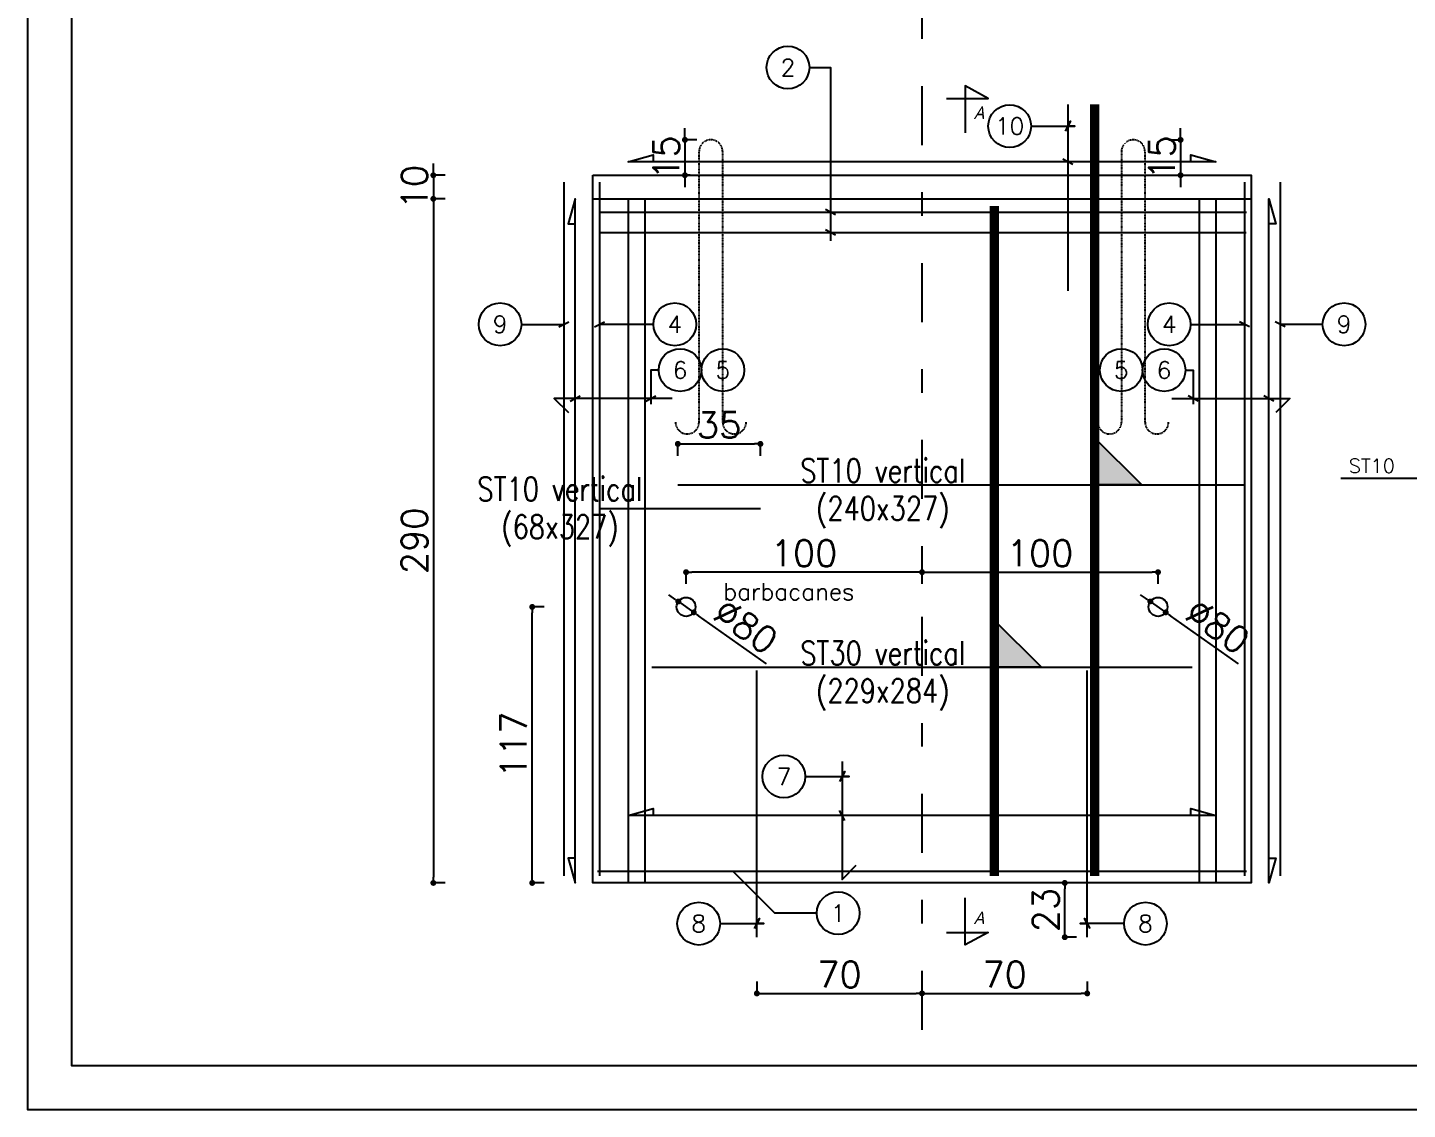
# Model space of a CAD drawing. Header units: millimetres. Extents: x -21776 to 63757, y -7870 to 8483.
# Drawn here: x 17776 to 18360, y -5309 to -4850 of the extents above; entities that cross this region are included whole.
import ezdxf
from ezdxf.enums import TextEntityAlignment as Align

# ---------------------------------------------------------------- set-up
doc = ezdxf.new("R2010")
doc.units = ezdxf.units.MM
doc.header["$PDMODE"] = 34
for name, pattern in [('CACHE', [9.525, 6.35, -3.175]), ('GrFeatureAxis', [0.85, 0.25, -0.2, 0.1, -0.2, 0.1]), ('HIDDEN2', [0.1875, 0.125, -0.0625])]:
    doc.linetypes.add(name, pattern=pattern)
for name, color, linetype in [('1', 7, 'Continuous'), ('COTATION', 1, 'Continuous'), ('GO-CARTOUCHE', 7, 'Continuous'), ('GO-COTATION', 1, 'Continuous'), ('GO-TEXTE', 9, 'Continuous'), ('GO-TEXTE-ACIER', 3, 'Continuous'), ('Grid', 7, 'Continuous'), ('préfa v', 2, 'Continuous'), ('STR_barbacan', 160, 'Continuous'), ('STR_TS', 22, 'Continuous'), ('STR_TS_TXT', 7, 'Continuous'), ('STR_TXT', 102, 'Continuous'), ('STR_VOI-POT', 6, 'Continuous')]:
    doc.layers.add(name, color=color, linetype=linetype)
doc.styles.add('FIN', font='romans.shx')
doc.styles.add('Lucida', font='')
doc.styles.get("Standard").update_dxf_attribs({"font": 'romans.shx'})
doc.styles.add('TEXTE', font='romans.shx')
doc.styles.add('TEXTE TS', font='romans.shx', dxfattribs={"width": 0.7, "oblique": 15})
doc.styles.get('Lucida').set_extended_font_data('Lucida Sans', italic=True)
doc.dimstyles.new('COUPE-20', dxfattribs={"dimscale": 0.5, "dimtxt": 22, "dimasz": 5, "dimexe": 0.05, "dimexo": 0, "dimgap": 5, "dimtad": 1, "dimdsep": 46, "dimtxsty": 'Standard', "dimblk1": 'DOT', "dimblk2": 'DOT', "dimsah": 1, "dimcen": 0, "dimdle": 150, "dimclrd": 1, "dimclre": 1, "dimclrt": 7, "dimadec": 0, "dimazin": 0, "dimtfac": 1, "dimtix": 1, "dimtmove": 2, "dimatfit": 3, "dimldrblk": 'DOT', "dimfxl": 0, "dimtvp": 1, "dimtolj": 1, "dimtzin": 0, "dimarcsym": 0})

# ---------------------------------------------------------------- blocks, each defined once
blk = doc.blocks.new('_DOT')
at = {"color": 0, "linetype": 'ByBlock'}
blk.add_line((-0.5, 0), (-1, 0), dxfattribs=at)
at = {"color": 0, "linetype": 'ByBlock', "const_width": 0.5}
blk.add_lwpolyline([(-0.25, 0, 1), (0.25, 0, 1)], format="xyb", close=True, dxfattribs=at)
blk = doc.blocks.new('*D1614')
at = {"layer": 'DEFPOINTS', "color": 0}
for p in [(18096.61, -4913.03), (17947.56, -4923.03), (18096.61, -4923.03)]:
    blk.add_point(p, dxfattribs=at)
at = {"layer": 'STR_VOI-POT', "color": 1, "lineweight": -2}
for p, q in [((17947.56, -4910.53), (17947.56, -4908.03)), ((17952.56, -4913.03), (17947.53, -4913.03)), ((17947.56, -4913.03), (17947.56, -4923.03)), ((17952.56, -4923.03), (17947.53, -4923.03)), ((17947.56, -4925.53), (17947.56, -4928.03))]:
    blk.add_line(p, q, dxfattribs=at)
at = {"layer": 'STR_VOI-POT', "color": 1, "lineweight": -2, "xscale": 2.5, "yscale": 2.5, "zscale": 2.5}
for p, rotation in [((17947.56, -4913.03), 270), ((17947.56, -4923.03), 90)]:
    blk.add_blockref('_DOT', p, dxfattribs=dict(at, rotation=rotation))
at = {"layer": 'STR_VOI-POT', "color": 7, "insert": (17939.56, -4918.03), "char_height": 11, "attachment_point": 5, "rotation": 90}
blk.add_mtext('\\A1;10', dxfattribs=at)
blk = doc.blocks.new('*D1615')
at = {"layer": 'DEFPOINTS', "color": 0}
for p in [(18096.61, -4923.03), (17947.56, -5213.03), (18015.16, -5213.03)]:
    blk.add_point(p, dxfattribs=at)
at = {"layer": 'STR_VOI-POT', "color": 1, "lineweight": -2}
for p, q in [((17952.56, -4923.03), (17947.53, -4923.03)), ((17947.56, -4925.53), (17947.56, -5210.53)), ((17952.56, -5213.03), (17947.53, -5213.03))]:
    blk.add_line(p, q, dxfattribs=at)
at = {"layer": 'STR_VOI-POT', "color": 1, "lineweight": -2, "xscale": 2.5, "yscale": 2.5, "zscale": 2.5}
for p, rotation in [((17947.56, -4923.03), 90), ((17947.56, -5213.03), 270)]:
    blk.add_blockref('_DOT', p, dxfattribs=dict(at, rotation=rotation))
at = {"layer": 'STR_VOI-POT', "color": 7, "insert": (17939.56, -5068.03), "char_height": 11, "attachment_point": 5, "rotation": 90}
blk.add_mtext('\\A1;290', dxfattribs=at)
blk = doc.blocks.new('mrega')
at = {"layer": 'STR_TS_TXT', "style": 'TEXTE TS', "width": 0.8}
for tag, p in [('ST10', (14.48, 0)), ('DIM', (14.48, -16)), ('NOTE', (14.48, -32))]:
    blk.add_attdef(tag, text='', height=10, dxfattribs=at).set_placement(p, align=Align.CENTER)
blk = doc.blocks.new('A$C6F247267')
blk.add_hatch(color=256).paths.add_polyline_path([(0, -0.2), (-0.2, 0), (0, 0)])
blk.add_lwpolyline([(-0.2, 0), (0, 0), (0, -0.2), (-0.2, 0)])
blk = doc.blocks.new('*D1618')
at = {"layer": 'DEFPOINTS', "color": 0}
for p in [(18086.16, -5026.92), (18051.16, -5044.29), (18086.16, -5054.29)]:
    blk.add_point(p, dxfattribs=at)
at = {"layer": 'STR_VOI-POT', "color": 1, "lineweight": -2}
for p, q in [((18051.16, -5031.92), (18051.16, -5026.9)), ((18053.66, -5026.92), (18083.66, -5026.92)), ((18086.16, -5031.92), (18086.16, -5026.9))]:
    blk.add_line(p, q, dxfattribs=at)
at = {"layer": 'STR_VOI-POT', "color": 1, "lineweight": -2, "xscale": 2.5, "yscale": 2.5, "zscale": 2.5, "rotation": 180}
blk.add_blockref('_DOT', (18051.16, -5026.92), dxfattribs=at)
at = {"layer": 'STR_VOI-POT', "color": 1, "lineweight": -2, "xscale": 2.5, "yscale": 2.5, "zscale": 2.5}
blk.add_blockref('_DOT', (18086.16, -5026.92), dxfattribs=at)
at = {"layer": 'STR_VOI-POT', "color": 7, "insert": (18068.66, -5018.92), "char_height": 11, "attachment_point": 5}
blk.add_mtext('\\A1;35', dxfattribs=at)
blk = doc.blocks.new('*D1620')
at = {"layer": 'DEFPOINTS', "color": 0}
for p in [(18084.66, -5236.03), (18154.66, -5259.87), (18154.66, -5275.27)]:
    blk.add_point(p, dxfattribs=at)
at = {"layer": 'GO-COTATION', "color": 1, "lineweight": -2}
for p, q in [((18084.66, -5254.87), (18084.66, -5259.9)), ((18087.16, -5259.87), (18152.16, -5259.87)), ((18154.66, -5264.87), (18154.66, -5259.85))]:
    blk.add_line(p, q, dxfattribs=at)
at = {"layer": 'GO-COTATION', "color": 1, "lineweight": -2, "xscale": 2.5, "yscale": 2.5, "zscale": 2.5, "rotation": 180}
blk.add_blockref('_DOT', (18084.66, -5259.87), dxfattribs=at)
at = {"layer": 'GO-COTATION', "color": 1, "lineweight": -2, "xscale": 2.5, "yscale": 2.5, "zscale": 2.5}
blk.add_blockref('_DOT', (18154.66, -5259.87), dxfattribs=at)
at = {"layer": 'GO-COTATION', "color": 7, "insert": (18119.66, -5251.87), "char_height": 11, "attachment_point": 5}
blk.add_mtext('\\A1;70', dxfattribs=at)
blk = doc.blocks.new('*D1621')
at = {"layer": 'DEFPOINTS', "color": 0}
for p in [(18224.66, -5236.03), (18224.66, -5259.87), (18154.66, -5275.27)]:
    blk.add_point(p, dxfattribs=at)
at = {"layer": 'GO-COTATION', "color": 1, "lineweight": -2}
for p, q in [((18224.66, -5254.87), (18224.66, -5259.9)), ((18154.66, -5264.87), (18154.66, -5259.85)), ((18157.16, -5259.87), (18222.16, -5259.87))]:
    blk.add_line(p, q, dxfattribs=at)
at = {"layer": 'GO-COTATION', "color": 1, "lineweight": -2, "xscale": 2.5, "yscale": 2.5, "zscale": 2.5, "rotation": 180}
blk.add_blockref('_DOT', (18154.66, -5259.87), dxfattribs=at)
at = {"layer": 'GO-COTATION', "color": 1, "lineweight": -2, "xscale": 2.5, "yscale": 2.5, "zscale": 2.5}
blk.add_blockref('_DOT', (18224.66, -5259.87), dxfattribs=at)
at = {"layer": 'GO-COTATION', "color": 7, "insert": (18189.66, -5251.87), "char_height": 11, "attachment_point": 5}
blk.add_mtext('\\A1;70', dxfattribs=at)
blk = doc.blocks.new('*D1622')
at = {"layer": 'DEFPOINTS', "color": 0}
for p in [(18244.16, -4898.03), (18252.86, -4913.03), (18264.22, -4913.03)]:
    blk.add_point(p, dxfattribs=at)
at = {"layer": 'GO-COTATION', "color": 1, "lineweight": -2}
for p, q in [((18264.22, -4895.53), (18264.22, -4893.03)), ((18259.22, -4898.03), (18264.24, -4898.03)), ((18264.22, -4898.03), (18264.22, -4913.03)), ((18259.22, -4913.03), (18264.24, -4913.03)), ((18264.22, -4915.53), (18264.22, -4918.03))]:
    blk.add_line(p, q, dxfattribs=at)
at = {"layer": 'GO-COTATION', "color": 1, "lineweight": -2, "xscale": 2.5, "yscale": 2.5, "zscale": 2.5}
for p, rotation in [((18264.22, -4898.03), 270), ((18264.22, -4913.03), 90)]:
    blk.add_blockref('_DOT', p, dxfattribs=dict(at, rotation=rotation))
at = {"layer": 'GO-COTATION', "color": 7, "insert": (18256.22, -4905.53), "char_height": 11, "attachment_point": 5, "rotation": 90}
blk.add_mtext('\\A1;15', dxfattribs=at)
blk = doc.blocks.new('*D1623')
at = {"layer": 'DEFPOINTS', "color": 0}
for p in [(18065.16, -4898.03), (18054.18, -4913.03), (18056.45, -4913.03)]:
    blk.add_point(p, dxfattribs=at)
at = {"layer": 'GO-COTATION', "color": 1, "lineweight": -2}
for p, q in [((18054.18, -4895.53), (18054.18, -4893.03)), ((18059.18, -4898.03), (18054.16, -4898.03)), ((18054.18, -4898.03), (18054.18, -4913.03)), ((18056.45, -4913.03), (18054.16, -4913.03)), ((18054.18, -4915.53), (18054.18, -4918.03))]:
    blk.add_line(p, q, dxfattribs=at)
at = {"layer": 'GO-COTATION', "color": 1, "lineweight": -2, "xscale": 2.5, "yscale": 2.5, "zscale": 2.5}
for p, rotation in [((18054.18, -4898.03), 270), ((18054.18, -4913.03), 90)]:
    blk.add_blockref('_DOT', p, dxfattribs=dict(at, rotation=rotation))
at = {"layer": 'GO-COTATION', "color": 7, "insert": (18046.18, -4905.53), "char_height": 11, "attachment_point": 5, "rotation": 90}
blk.add_mtext('\\A1;15', dxfattribs=at)
blk = doc.blocks.new('*D2279')
at = {"layer": 'COTATION', "color": 1, "lineweight": -2}
for p, q in [((18220.14, -5213.03), (18215.12, -5213.03)), ((18215.14, -5233.53), (18215.14, -5215.53)), ((18220.14, -5236.03), (18215.12, -5236.03))]:
    blk.add_line(p, q, dxfattribs=at)
at = {"layer": 'DEFPOINTS', "color": 0}
for p in [(18215.14, -5213.03), (18294.16, -5213.03), (18224.66, -5236.03)]:
    blk.add_point(p, dxfattribs=at)
at = {"layer": 'COTATION', "color": 1, "lineweight": -2, "xscale": 2.5, "yscale": 2.5, "zscale": 2.5}
for p, rotation in [((18215.14, -5213.03), 90), ((18215.14, -5236.03), 270)]:
    blk.add_blockref('_DOT', p, dxfattribs=dict(at, rotation=rotation))
at = {"layer": 'COTATION', "color": 7, "insert": (18207.14, -5224.53), "char_height": 11, "attachment_point": 5, "rotation": 90}
blk.add_mtext('\\A1;23', dxfattribs=at)
blk = doc.blocks.new('*D2324')
at = {"layer": 'DEFPOINTS', "color": 0}
for p in [(18054.66, -5081.3), (18054.66, -5096.03), (18154.66, -5213.03)]:
    blk.add_point(p, dxfattribs=at)
at = {"layer": 'STR_barbacan', "color": 1, "lineweight": -2}
for p, q in [((18054.66, -5086.3), (18054.66, -5081.27)), ((18152.16, -5081.3), (18057.16, -5081.3)), ((18154.66, -5086.3), (18154.66, -5081.27))]:
    blk.add_line(p, q, dxfattribs=at)
at = {"layer": 'STR_barbacan', "color": 1, "lineweight": -2, "xscale": 2.5, "yscale": 2.5, "zscale": 2.5, "rotation": 180}
blk.add_blockref('_DOT', (18054.66, -5081.3), dxfattribs=at)
at = {"layer": 'STR_barbacan', "color": 1, "lineweight": -2, "xscale": 2.5, "yscale": 2.5, "zscale": 2.5}
blk.add_blockref('_DOT', (18154.66, -5081.3), dxfattribs=at)
at = {"layer": 'STR_barbacan', "color": 7, "insert": (18104.66, -5073.3), "char_height": 11, "attachment_point": 5}
blk.add_mtext('\\A1;100', dxfattribs=at)
blk = doc.blocks.new('*D2325')
at = {"layer": 'DEFPOINTS', "color": 0}
for p in [(17989.47, -5096.03), (18054.66, -5096.03), (18015.16, -5213.03)]:
    blk.add_point(p, dxfattribs=at)
at = {"layer": 'STR_barbacan', "color": 1, "lineweight": -2}
for p, q in [((17994.47, -5096.03), (17989.44, -5096.03)), ((17989.47, -5210.53), (17989.47, -5098.53)), ((17994.47, -5213.03), (17989.44, -5213.03))]:
    blk.add_line(p, q, dxfattribs=at)
at = {"layer": 'STR_barbacan', "color": 1, "lineweight": -2, "xscale": 2.5, "yscale": 2.5, "zscale": 2.5}
for p, rotation in [((17989.47, -5096.03), 90), ((17989.47, -5213.03), 270)]:
    blk.add_blockref('_DOT', p, dxfattribs=dict(at, rotation=rotation))
at = {"layer": 'STR_barbacan', "color": 7, "insert": (17981.47, -5154.53), "char_height": 11, "attachment_point": 5, "rotation": 90}
blk.add_mtext('\\A1;117', dxfattribs=at)
blk = doc.blocks.new('*D2326')
at = {"layer": 'DEFPOINTS', "color": 0}
for p in [(18254.66, -5081.3), (18254.66, -5096.03), (18154.66, -5213.03)]:
    blk.add_point(p, dxfattribs=at)
at = {"layer": 'STR_barbacan', "color": 1, "lineweight": -2}
for p, q in [((18154.66, -5086.3), (18154.66, -5081.27)), ((18157.16, -5081.3), (18252.16, -5081.3)), ((18254.66, -5086.3), (18254.66, -5081.27))]:
    blk.add_line(p, q, dxfattribs=at)
at = {"layer": 'STR_barbacan', "color": 1, "lineweight": -2, "xscale": 2.5, "yscale": 2.5, "zscale": 2.5, "rotation": 180}
blk.add_blockref('_DOT', (18154.66, -5081.3), dxfattribs=at)
at = {"layer": 'STR_barbacan', "color": 1, "lineweight": -2, "xscale": 2.5, "yscale": 2.5, "zscale": 2.5}
blk.add_blockref('_DOT', (18254.66, -5081.3), dxfattribs=at)
at = {"layer": 'STR_barbacan', "color": 7, "insert": (18204.66, -5073.3), "char_height": 11, "attachment_point": 5}
blk.add_mtext('\\A1;100', dxfattribs=at)
blk = doc.blocks.new('*D2327')
at = {"layer": 'DEFPOINTS', "color": 0}
for p in [(18051.39, -5093.72), (18057.93, -5098.33)]:
    blk.add_point(p, dxfattribs=at)
at = {"layer": 'STR_barbacan', "color": 1, "lineweight": -2}
for p, q in [((18049.34, -5092.28), (18047.3, -5090.84)), ((18051.39, -5093.72), (18057.93, -5098.33)), ((18088.79, -5120.09), (18059.97, -5099.77))]:
    blk.add_line(p, q, dxfattribs=at)
at = {"layer": 'STR_barbacan', "color": 1, "lineweight": -2, "xscale": 2.5, "yscale": 2.5, "zscale": 2.5}
for p, rotation in [((18051.39, -5093.72), 324.809808039189), ((18057.93, -5098.33), 144.809808039189)]:
    blk.add_blockref('_DOT', p, dxfattribs=dict(at, rotation=rotation))
at = {"layer": 'STR_barbacan', "color": 7, "insert": (18080.01, -5104.12), "char_height": 11, "attachment_point": 5, "rotation": 324.80981}
blk.add_mtext('\\A1;∅80', dxfattribs=at)
blk = doc.blocks.new('*D2328')
at = {"layer": 'DEFPOINTS', "color": 0}
for p in [(18251.39, -5093.72), (18257.93, -5098.33)]:
    blk.add_point(p, dxfattribs=at)
at = {"layer": 'STR_barbacan', "color": 1, "lineweight": -2}
for p, q in [((18249.34, -5092.28), (18247.3, -5090.84)), ((18251.39, -5093.72), (18257.93, -5098.33)), ((18288.79, -5120.09), (18259.97, -5099.77))]:
    blk.add_line(p, q, dxfattribs=at)
at = {"layer": 'STR_barbacan', "color": 1, "lineweight": -2, "xscale": 2.5, "yscale": 2.5, "zscale": 2.5}
for p, rotation in [((18251.39, -5093.72), 324.8098080391943), ((18257.93, -5098.33), 144.8098080391943)]:
    blk.add_blockref('_DOT', p, dxfattribs=dict(at, rotation=rotation))
at = {"layer": 'STR_barbacan', "color": 7, "insert": (18280.01, -5104.12), "char_height": 11, "attachment_point": 5, "rotation": 324.80981}
blk.add_mtext('\\A1;∅80', dxfattribs=at)

msp = doc.modelspace()

# ---------------------------------------------------------------- linework, layer by layer
at = {"layer": '1', "color": 252, "linetype": 'HIDDEN2', "ltscale": 0.05}
for points in [[(18050.16284, -5017.71649, 1), (18060.15884, -5017.71649), (18060.15884, -4913.02724), (18060.15884, -4903.02524, -1), (18070.15484, -4903.02524), (18070.15484, -4913.02724), (18070.15484, -5017.71649, 1), (18080.15084, -5017.71649)], [(18259.15084, -5017.71649, -1), (18249.15484, -5017.71649), (18249.15484, -4913.02724), (18249.15484, -4903.02524, 1), (18239.15884, -4903.02524), (18239.15884, -4913.02724), (18239.15884, -5017.71649, -1), (18229.16284, -5017.71649)]]:
    msp.add_lwpolyline(points, format="xyb", dxfattribs=at)
at = {"layer": 'COTATION'}
for points in [[(18200.85507, -4892.22156), (18219.44408, -4892.22156), (18216.44408, -4892.22156), (18217.5654, -4890.10024), (18215.32276, -4894.34288)], [(18268.59919, -4907.40508), (18268.59919, -4904.40508), (18279.15684, -4907.40508), (18030.15684, -4907.40508), (18040.71448, -4904.40508), (18040.71448, -4907.40508)], [(18218.5654, -4908.5264), (18214.32276, -4906.28376)], [(18007.66624, -5202.46959), (18004.66624, -5202.46959), (18007.66624, -5213.02724), (18007.66624, -4923.02724), (18004.66624, -4933.58489), (18007.66624, -4933.58489)], [(18301.64744, -5202.46959), (18304.64743, -5202.46959), (18301.64744, -5213.02724), (18301.64744, -4923.02724), (18304.64743, -4933.58489), (18301.64744, -4933.58489)], [(18118.02105, -4929.82063), (18113.77841, -4927.57799)], [(18118.02105, -4938.38679), (18113.77841, -4936.14415)], [(18000.78867, -4977.36468), (18005.03131, -4975.12204)], [(18015.85417, -4977.36468), (18020.09681, -4975.12204)], [(18293.4595, -4977.36468), (18289.21686, -4975.12204)], [(18308.52501, -4977.36468), (18304.28237, -4975.12204)], [(17984.88482, -4976.24336), (18002.90999, -4976.24336)], [(18040.84137, -4976.24336), (18017.97549, -4976.24336)], [(18268.4723, -4976.24336), (18291.33818, -4976.24336)], [(18324.42886, -4976.24336), (18306.40369, -4976.24336)], [(18043.05106, -4995.61785), (18039.73165, -4995.61785), (18039.73165, -5010.10501)], [(18266.26261, -4995.61785), (18269.58202, -4995.61785), (18269.58202, -5010.10501)], [(18005.54492, -5008.77651), (18009.78756, -5006.53387)], [(18037.61033, -5008.77651), (18041.85297, -5006.53387)], [(18271.70334, -5008.77651), (18267.4607, -5006.53387)], [(18303.76876, -5008.77651), (18299.52611, -5006.53387)], [(18332.14968, -5041.48575), (18371.57926, -5041.48575), (18368.57926, -5041.48575), (18369.70058, -5039.36442), (18367.45794, -5043.60707)], [(18105.18296, -5167.93751), (18123.77198, -5167.93751), (18120.77198, -5167.93751), (18121.8933, -5165.81619), (18119.65066, -5170.05883)], [(18268.59919, -5184.4673), (18268.59919, -5181.46731), (18279.15684, -5184.4673), (18030.15684, -5184.4673), (18040.71448, -5181.46731), (18040.71448, -5184.4673)], [(18121.8933, -5186.58862), (18119.65066, -5182.34598)], [(18110.04552, -5225.88967), (18092.3348, -5225.88967), (18074.47238, -5208.02724)], [(18069.06782, -5230.29344), (18087.65684, -5230.29344), (18084.65684, -5230.29344), (18085.77816, -5228.17212), (18083.53552, -5232.41476)], [(18240.24585, -5230.29344), (18221.65684, -5230.29344), (18224.65684, -5230.29344), (18223.53552, -5228.17212), (18225.77816, -5232.41476)]]:
    msp.add_lwpolyline(points, dxfattribs=at)
at = {"layer": 'GO-CARTOUCHE', "linetype": 'Continuous'}
for points in [[(18889.25618, -5309.04286), (18889.25618, -4521.54286), (17775.61983, -4521.54286), (17775.61983, -5309.04286)], [(18870.69743, -5290.48411), (18870.69743, -4540.10161), (17794.17858, -4540.10161), (17794.17858, -5290.48411)]]:
    msp.add_lwpolyline(points, close=True, dxfattribs=at)
at = {"layer": 'GO-COTATION'}
msp.add_lwpolyline([(18106.90147, -4867.3779), (18115.89973, -4867.3779), (18115.89973, -4940.83497)], dxfattribs=at)
at = {"layer": 'GO-TEXTE', "flags": 128}
for points in [[(18164.98153, -4880.44747), (18182.62927, -4880.44747), (18172.95122, -4875.16741), (18172.95122, -4895.08889)], [(18164.98153, -5233.97744), (18182.62927, -5233.97744), (18172.95122, -5239.2575), (18172.95122, -5219.33602)]]:
    msp.add_lwpolyline(points, dxfattribs=at)
at = {"layer": 'GO-TEXTE-ACIER'}
for centre in [(18097.84471, -4867.3779), (18191.7983, -4892.22156), (17975.82805, -4976.24336), (18049.86907, -4976.24336), (18259.41554, -4976.24336), (18333.48562, -4976.24336), (18052.10782, -4995.61785), (18070.22135, -4995.61785), (18239.09232, -4995.61785), (18257.20585, -4995.61785), (18096.1262, -5167.93751), (18060.01106, -5230.29344), (18119.10228, -5225.88967), (18249.30262, -5230.29344)]:
    msp.add_circle(centre, 9.05676, dxfattribs=at)
at = {"layer": 'Grid', "color": 4, "linetype": 'GrFeatureAxis', "lineweight": 25, "ltscale": 100}
msp.add_line((18154.65684, -5275.26586), (18154.65684, -4661.55005), dxfattribs=at)
at = {"layer": 'préfa v'}
for points in [[(18015.15684, -4913.02724), (18294.15684, -4913.02724), (18294.15684, -5213.02724), (18015.15684, -5213.02724), (18015.15684, -4913.02724)], [(18015.15684, -4923.02724), (18294.15684, -4923.02724)], [(18030.15684, -4923.02724), (18030.15684, -5213.02724)], [(18037.15684, -4923.02724), (18037.15684, -5213.02724)], [(18272.15684, -4923.02724), (18272.15684, -5213.02724)], [(18279.15684, -4923.02724), (18279.15684, -5213.02724)]]:
    msp.add_lwpolyline(points, dxfattribs=at)
at = {"layer": 'STR_barbacan'}
for centre in [(18054.65684, -5096.02724), (18254.65684, -5096.02724)]:
    msp.add_circle(centre, 4, dxfattribs=at)
at = {"layer": 'STR_TS', "linetype": 'CACHE', "ltscale": 2, "const_width": 4}
msp.add_lwpolyline([(18227.79837, -5210.02724), (18227.79837, -4883.02724)], dxfattribs=at)
at = {"layer": 'STR_TS', "const_width": 4}
msp.add_lwpolyline([(18185.26683, -5210.02724), (18185.26683, -4926.02724)], dxfattribs=at)
at = {"layer": 'STR_TS', "color": 3}
for points in [[(18051.15684, -5044.29331), (18291.15684, -5044.29331)], [(18018.15684, -5054.29331), (18086.15684, -5054.29331)], [(18040.15684, -5121.60001), (18269.15684, -5121.60001)]]:
    msp.add_lwpolyline(points, dxfattribs=at)
at = {"layer": 'STR_VOI-POT'}
for points in [[(18216.44408, -4883.02724), (18216.44408, -4962.02724)], [(18002.90999, -4916.02724), (18002.90999, -5210.02724)], [(18017.97549, -4916.02724), (18017.97549, -5210.02724)], [(18291.33818, -4916.02724), (18291.33818, -5210.02724)], [(18306.40369, -4916.02724), (18306.40369, -5210.02724)], [(18018.15684, -4928.69931), (18292.15684, -4928.69931)], [(18018.15684, -4937.26547), (18292.01581, -4937.26547)], [(18048.81366, -5007.65519), (17998.81366, -5007.65519), (18004.79555, -5013.63707)], [(18260.50002, -5007.65519), (18310.50002, -5007.65519), (18304.51813, -5013.63707)], [(18084.65684, -5236.02724), (18084.65684, -5123.02724)], [(18224.65684, -5236.02724), (18224.65684, -5123.02724)], [(18120.77198, -5161.54697), (18120.77198, -5211.54697), (18126.75386, -5205.56508)], [(18017.15684, -5208.02724), (18292.15684, -5208.02724)]]:
    msp.add_lwpolyline(points, dxfattribs=at)

# ---------------------------------------------------------------- block references
at = {"layer": 'STR_TS', "xscale": 100, "yscale": 100, "zscale": 100, "rotation": 180}
for p in [(18227.79837, -5044.29331), (18185.26683, -5121.60001)]:
    msp.add_blockref('A$C6F247267', p, dxfattribs=at)
at = {"layer": 'STR_TS_TXT'}
for p, values in [((18123.56592, -5043.26694), {'ST10': 'ST10 vertical', 'DIM': '(240x327)'}), ((17986.76072, -5051.0451), {'ST10': 'ST10 vertical', 'DIM': '(68x327)'}), ((18123.56592, -5120.57364), {'ST10': 'ST30 vertical', 'DIM': '(229x284)'})]:
    msp.add_blockref('mrega', p, dxfattribs=at).add_auto_attribs(values)

# ---------------------------------------------------------------- texts
at = {"layer": 'GO-TEXTE', "linetype": 'Continuous', "style": 'Lucida'}
for rotation, p in [(0.00179755, (18176.56637, -4889.24023)), (359.99820245, (18176.5662, -5230.50468))]:
    msp.add_text('A', height=5.32, rotation=rotation, dxfattribs=at).set_placement(p)
at = {"layer": 'GO-TEXTE-ACIER', "style": 'TEXTE'}
for s, p in [('2', (18097.84471, -4867.3779)), ('10', (18191.7983, -4892.22156)), ('9', (17975.82805, -4976.24336)), ('4', (18049.89814, -4976.24336)), ('4', (18259.41554, -4976.24336)), ('9', (18333.48562, -4976.24336)), ('6', (18052.10782, -4995.61785)), ('5', (18070.22135, -4995.61785)), ('5', (18239.09232, -4995.61785)), ('6', (18257.20585, -4995.61785)), ('7', (18096.1262, -5167.93751)), ('8', (18060.01106, -5230.29344)), ('1', (18119.10228, -5225.88967)), ('8', (18249.30262, -5230.29344))]:
    msp.add_text(s, height=7.2, dxfattribs=at).set_placement(p, align=Align.MIDDLE_CENTER)
at = {"layer": 'STR_barbacan', "style": 'TEXTE'}
msp.add_text('barbacanes', height=7.2, dxfattribs=at).set_placement((18098.23476, -5089.55331), align=Align.MIDDLE_CENTER)
at = {"layer": 'STR_TXT', "style": 'FIN'}
msp.add_text('ST10', height=6, dxfattribs=at).set_placement((18345.26918, -5039.21289), align=Align.CENTER)

# ---------------------------------------------------------------- dimensions: what is measured, and where the dimension line sits
at = {"layer": 'COTATION'}
dim = msp.add_linear_dim(base=(18215.14459, -5213.02724), p1=(18224.65684, -5236.02724), p2=(18294.15684, -5213.02724), angle=90, dimstyle='COUPE-20', dxfattribs=at)
dim.commit()
dim.dimension.update_dxf_attribs({"geometry": '*D2279', "text_midpoint": (18207.14459, -5224.52724)})
at = {"layer": 'GO-COTATION'}
for base, p1, p2, picture, middle in [((18054.1847, -4913.02724), (18065.15684, -4898.02724), (18056.45173, -4913.02724), '*D1623', (18046.1847, -4905.52724)), ((18264.21548, -4913.02724), (18244.15684, -4898.02724), (18252.86195, -4913.02724), '*D1622', (18256.21548, -4905.52724))]:
    dim = msp.add_linear_dim(base=base, p1=p1, p2=p2, angle=90, dimstyle='COUPE-20', dxfattribs=at)
    dim.commit()
    dim.dimension.update_dxf_attribs({"geometry": picture, "text_midpoint": middle})
for base, p1, p2, picture, middle in [((18154.65684, -5259.87477), (18084.65684, -5236.02724), (18154.65684, -5275.26586), '*D1620', (18119.65684, -5251.87477)), ((18224.65684, -5259.87477), (18154.65684, -5275.26586), (18224.65684, -5236.02724), '*D1621', (18189.65684, -5251.87477))]:
    dim = msp.add_linear_dim(base=base, p1=p1, p2=p2, dimstyle='COUPE-20', dxfattribs=at)
    dim.commit()
    dim.dimension.update_dxf_attribs({"geometry": picture, "text_midpoint": middle})
at = {"layer": 'STR_barbacan'}
dim = msp.add_linear_dim(base=(18054.65684, -5081.2989), p1=(18154.65684, -5213.02724), p2=(18054.65684, -5096.02724), dimstyle='COUPE-20', dxfattribs=at)
dim.commit()
dim.dimension.update_dxf_attribs({"geometry": '*D2324', "text_midpoint": (18104.65684, -5073.2989)})
for base, p1, p2, angle, picture, middle in [((18254.65684, -5081.2989), (18154.65684, -5213.02724), (18254.65684, -5096.02724), 180, '*D2326', (18204.65684, -5073.2989)), ((17989.46915, -5096.02724), (18015.15684, -5213.02724), (18054.65684, -5096.02724), 90, '*D2325', (17981.46915, -5154.52724))]:
    dim = msp.add_linear_dim(base=base, p1=p1, p2=p2, angle=angle, dimstyle='COUPE-20', dxfattribs=at)
    dim.commit()
    dim.dimension.update_dxf_attribs({"geometry": picture, "text_midpoint": middle})
for p1, p2, picture, middle in [((18051.38786, -5093.72207), (18057.92581, -5098.33241), '*D2327', (18080.0096, -5104.11614)), ((18251.38786, -5093.72207), (18257.92581, -5098.33241), '*D2328', (18280.0096, -5104.11614))]:
    dim = msp.add_diameter_dim_2p(p1=p1, p2=p2, dimstyle='COUPE-20', override={"dimlfac": 10}, dxfattribs=at)
    dim.commit()
    dim.dimension.update_dxf_attribs({"geometry": picture, "text_midpoint": middle})
at = {"layer": 'STR_VOI-POT'}
for base, p1, p2, picture, middle in [((17947.55771, -4923.02724), (18096.60809, -4913.02724), (18096.60809, -4923.02724), '*D1614', (17939.55771, -4918.02724)), ((17947.55771, -5213.02724), (18096.60809, -4923.02724), (18015.15684, -5213.02724), '*D1615', (17939.55771, -5068.02724))]:
    dim = msp.add_linear_dim(base=base, p1=p1, p2=p2, angle=90, dimstyle='COUPE-20', dxfattribs=at)
    dim.commit()
    dim.dimension.update_dxf_attribs({"geometry": picture, "text_midpoint": middle})
dim = msp.add_linear_dim(base=(18086.15684, -5026.92128), p1=(18051.15684, -5044.29331), p2=(18086.15684, -5054.29331), dimstyle='COUPE-20', dxfattribs=at)
dim.commit()
dim.dimension.update_dxf_attribs({"geometry": '*D1618', "text_midpoint": (18068.65684, -5018.92128)})

doc.saveas('drawing.dxf')
